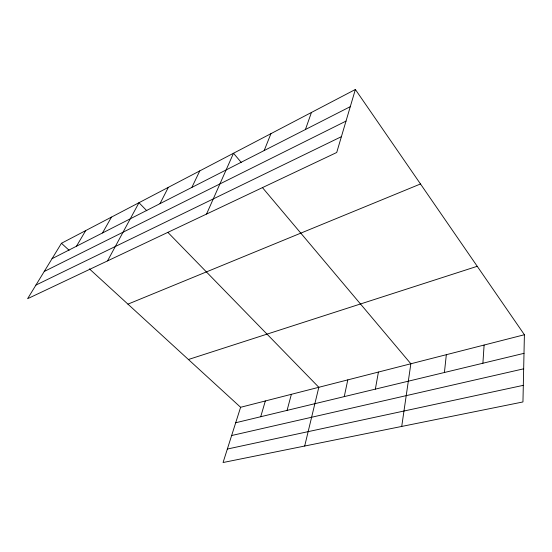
<?xml version="1.0" encoding="UTF-8"?>
<svg xmlns="http://www.w3.org/2000/svg" width="552" height="552" viewBox="0 0 552 552"><rect width="100%" height="100%" fill="white"/><g stroke="black" fill="none" stroke-linecap="round" stroke-linejoin="round"><path stroke-width="0.83" d="M524.4 334.74L522.951 401.953L223.063 462.521L240.61 407.286L524.4 334.74L355.371 89.479L61.451 243.28L27.6 298.708L336.72 152.49L355.371 89.479M482.897 363.237L484.104 345.041M444.415 372.503L446.333 354.694M401.725 426.434L410.854 363.768L262.345 187.487M375.353 389.132L378.424 372.055M344.255 396.619L347.794 379.886M304.683 446.037L318.821 387.29L167.843 232.344M287.068 410.391L291.38 394.307M260.71 416.739L265.339 400.966M305.428 129.52L311.438 112.47M264.173 150.551L270.949 133.66M206.545 214.066L233.51 153.249L241.272 162.467M191.855 187.418L199.769 170.906M159.997 203.653L168.339 187.356M107.536 260.896L138.973 202.715L146.791 210.74M102.506 232.958L111.483 217.102M76.48 246.226L85.698 230.598M52.047 258.681L350.292 106.653M44.243 271.467L346.014 121.102M35.935 285.067L341.405 136.668M127.94 304.145L420.493 183.968M188.418 359.504L477.232 266.299M235.697 422.756L524 353.335M231.64 435.528L523.662 368.819M227.348 449.038L523.31 385.337M61.451 243.28L69.076 250.256M89.396 268.865L240.61 407.286"/></g></svg>
